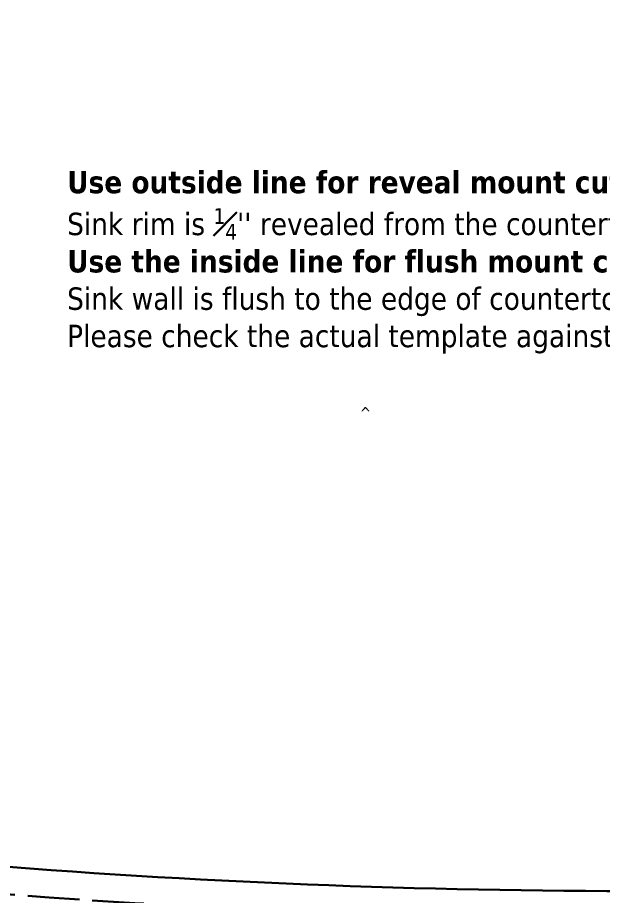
# Model space of a CAD drawing. Header units: millimetres. Extents: x 222 to 1745, y 294 to 1363.
# Drawn here: x 803.3 to 939.1, y 609 to 812.7 of the extents above; entities that cross this region are included whole.
import ezdxf

# ---------------------------------------------------------------- set-up
doc = ezdxf.new("R2010")
doc.units = ezdxf.units.MM
doc.linetypes.add('ACAD_ISO02W100', pattern=[15, 12, -3])
doc.layers.add('文字', color=3, linetype='Continuous', lineweight=30)
doc.layers.add('虚线', color=2, linetype='ACAD_ISO02W100', lineweight=30)
doc.styles.get("Standard").update_dxf_attribs({"font": 'arial.ttf'})

msp = doc.modelspace()

# ---------------------------------------------------------------- linework, layer by layer
at = {"layer": '文字'}
msp.add_lwpolyline([(1108.878, 616.848, 0.3704545), (1206.706, 716.46, 0.0238592), (1209.482, 861.883, 0.3971183), (993.139, 1078.546, 0.014687), (903.735, 1078.611, 0.3979599), (685.117, 859.669, 0.022582), (687.593, 722.02, 0.3723131), (791.25, 616.391, 0.041743)], format="xyb", close=True, dxfattribs=at)
at = {"layer": '虚线'}
msp.add_lwpolyline([(1109.417, 610.521, 0.3704545), (1213.041, 716.036, 0.0238592), (1215.83, 862.064, 0.3971183), (993.33, 1084.893, 0.014687), (903.553, 1084.959, 0.3979599), (678.769, 859.842, 0.022582), (681.256, 721.62, 0.3723131), (790.73, 610.062, 0.041743), (1109.417, 610.521)], format="xyb", dxfattribs=at)

# ---------------------------------------------------------------- texts
at = {"layer": '文字', "attachment_point": 1}
for s, insert, char_height, width in [("\\A1;\\fTahoma|b1|i0|c0|p34;Use outside line for reveal mount cut\\fTahoma|b0|i0|c0|p34; \\PSink rim is {\\H0.7x;\\S1#4;}\\H1.00002x;'' revealed from the countertop opening\\P\\fTahoma|b1|i0|c0|p34;Use the inside line for flush mount cut \\P\\fTahoma|b0|i0|c0|p34;Sink wall is flush to the edge of countertop opening \\PPlease check the actual template against physical sink unit for the most accurate cut ", (814.808, 777.154), 5.2, 327.00433), ('{\\fTahoma|b0|i0|c163|p34;^ }', (882.805, 722.329), 2.6, 18.80155)]:
    msp.add_mtext(s, dxfattribs=dict(at, insert=insert, char_height=char_height, width=width))

doc.saveas('drawing.dxf')
